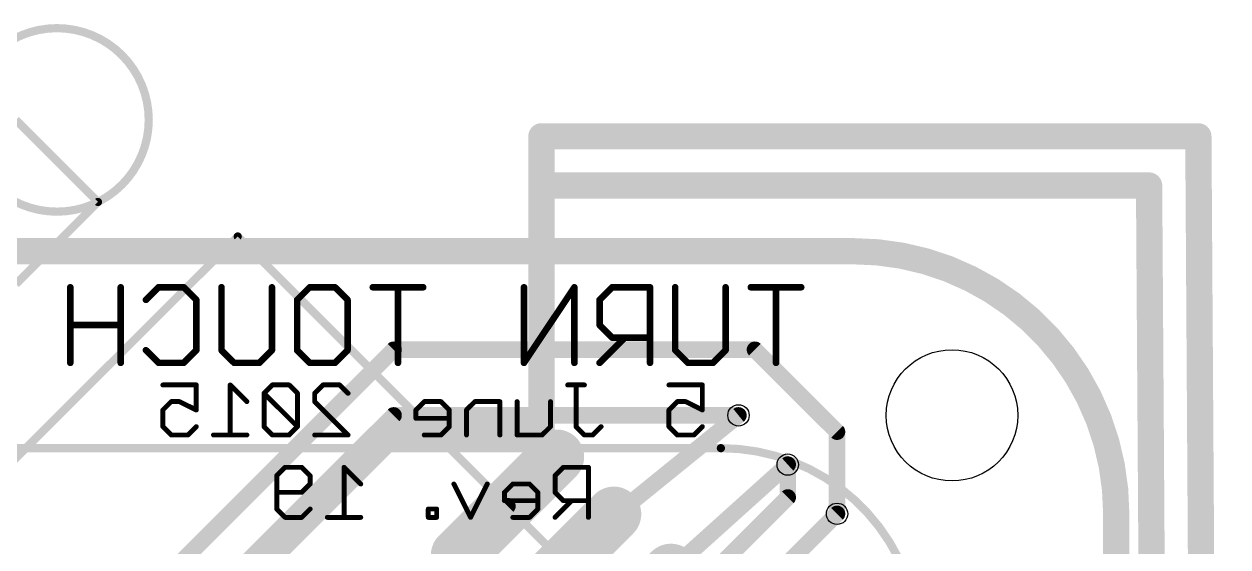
# Model space of a CAD drawing. Extents: x -0.14 to 1.59, y -0.14 to 1.59.
# Drawn here: x 0.785 to 1.518, y 1.27 to 1.588 of the extents above; entities that cross this region are included whole.
import ezdxf

# ---------------------------------------------------------------- set-up
doc = ezdxf.new("R2010")
doc.units = 0
for name, color, linetype in [('1', 14, 'CONTINUOUS'), ('16', 174, 'CONTINUOUS'), ('20', 178, 'CONTINUOUS'), ('21', 251, 'CONTINUOUS'), ('22', 251, 'CONTINUOUS'), ('26', 251, 'CONTINUOUS'), ('44', 251, 'CONTINUOUS')]:
    doc.layers.add(name, color=color, linetype=linetype)

# ---------------------------------------------------------------- blocks, each defined once
blk = doc.blocks.new('RECT136000X480000R100')
at = {"const_width": 0.016732}
blk.add_lwpolyline([(0.008366, -0.042323), (0.008366, 0.042323, 0.414214), (0, 0.050689), (0, 0.050689, 0.414214), (-0.008366, 0.042323), (-0.008366, -0.042323, 0.414214), (0, -0.050689), (0, -0.050689, 0.414214)], format="xyb", close=True, dxfattribs=at)
blk.add_solid([(-0.001, -0.043323), (0.001, -0.043323), (-0.001, 0.043323), (0.001, 0.043323)])

msp = doc.modelspace()

# ---------------------------------------------------------------- linework, layer by layer
at = {"layer": '1'}
for points, const_width in [([(1.1, 1.34), (1.1, 1.52)], 0.016), ([(1.1, 1.52), (1.5, 1.52)], 0.016), ([(1.5, 1.52), (1.51, -0.06)], 0.016), ([(1.114139, 1.264139), (1.22, 1.35)], 0.01), ([(0.84, 1.17), (1.01, 1.34)], 0.016), ([(1.01, 1.34), (1.1, 1.34)], 0.016), ([(1.148938, 1.228938), (1.25, 1.32)], 0.01), ([(1.03, 1.245385), (1.079341, 1.294725)], 0.01), ([(1.183736, 1.193736), (1.28, 1.29)], 0.01)]:
    msp.add_lwpolyline(points, dxfattribs=dict(at, const_width=const_width))
for points, const_width in [([(1.104, 1.52, 1), (1.096, 1.52)], 0.008), ([(1.1, 1.524, 1), (1.1, 1.516)], 0.008), ([(1.504, 1.520025, 1), (1.496, 1.519975)], 0.008), ([(1.5, 1.516, 1), (1.5, 1.524)], 0.008), ([(1.221575, 1.348058, 1), (1.218425, 1.351942)], 0.005), ([(1.01, 1.344, 1), (1.01, 1.336)], 0.008), ([(1.012828, 1.337172, 1), (1.007172, 1.342828)], 0.008), ([(1.096, 1.34, 1), (1.104, 1.34)], 0.008), ([(1.1, 1.336, 1), (1.1, 1.344)], 0.008), ([(1.251673, 1.318143, 1), (1.248327, 1.321857)], 0.005), ([(1.081108, 1.292958, 1), (1.077573, 1.296493)], 0.005), ([(1.281768, 1.288232, 1), (1.278232, 1.291768)], 0.005)]:
    msp.add_lwpolyline(points, format="xyb", dxfattribs=dict(at, const_width=const_width))
at = {"layer": '16'}
for points, const_width in [([(1.47, 1.49), (1.1, 1.49)], 0.016), ([(1.1, 1.49), (1.1, 1.35)], 0.016), ([(1.48, -0.03), (1.47, 1.49)], 0.016), ([(1.01, 1.39), (0.82, 1.2)], 0.01), ([(1.23, 1.39), (1.01, 1.39)], 0.01), ([(1.28, 1.34), (1.23, 1.39)], 0.01), ([(1.1, 1.35), (1.09, 1.34)], 0.016), ([(1.01, 1.35), (0.83, 1.17)], 0.01), ([(1.22, 1.35), (1.01, 1.35)], 0.01), ([(1.01, 1.34), (0.84, 1.17)], 0.016), ([(1.09, 1.34), (1.01, 1.34)], 0.016), ([(1.28, 1.29), (1.28, 1.34)], 0.01), ([(1.25, 1.32), (1.25, 1.3)], 0.01), ([(1.25, 1.3), (1.13, 1.18)], 0.01)]:
    msp.add_lwpolyline(points, dxfattribs=dict(at, const_width=const_width))
for points, const_width in [([(1.1, 1.494, 1), (1.1, 1.486)], 0.008), ([(1.104, 1.49, 1), (1.096, 1.49)], 0.008), ([(1.474, 1.490026, 1), (1.466, 1.489974)], 0.008), ([(1.47, 1.486, 1), (1.47, 1.494)], 0.008), ([(1.01, 1.3925, 1), (1.01, 1.3875)], 0.005), ([(1.011768, 1.388232, 1), (1.008232, 1.391768)], 0.005), ([(1.231768, 1.391768, 1), (1.228232, 1.388232)], 0.005), ([(1.23, 1.3875, 1), (1.23, 1.3925)], 0.005), ([(1.102828, 1.347172, 1), (1.097172, 1.352828)], 0.008), ([(1.01, 1.3525, 1), (1.01, 1.3475)], 0.005), ([(1.011768, 1.348232, 1), (1.008232, 1.351768)], 0.005), ([(1.096, 1.35, 1), (1.104, 1.35)], 0.008), ([(1.22, 1.3475, 1), (1.22, 1.3525)], 0.005), ([(1.01, 1.344, 1), (1.01, 1.336)], 0.008), ([(1.012828, 1.337172, 1), (1.007172, 1.342828)], 0.008), ([(1.087172, 1.342828, 1), (1.092828, 1.337172)], 0.008), ([(1.09, 1.336, 1), (1.09, 1.344)], 0.008), ([(1.2825, 1.34, 1), (1.2775, 1.34)], 0.005), ([(1.278232, 1.338232, 1), (1.281768, 1.341768)], 0.005), ([(1.2525, 1.32, 1), (1.2475, 1.32)], 0.005), ([(1.251768, 1.298232, 1), (1.248232, 1.301768)], 0.005), ([(1.2475, 1.3, 1), (1.2525, 1.3)], 0.005), ([(1.2775, 1.29, 1), (1.2825, 1.29)], 0.005)]:
    msp.add_lwpolyline(points, format="xyb", dxfattribs=dict(at, const_width=const_width))
at = {"layer": '20', "const_width": 0.016}
for points in [[(1.29, 1.45), (0.511811, 1.45)], [(1.45, 0.511811), (1.45, 1.29)]]:
    msp.add_lwpolyline(points, dxfattribs=at)
at = {"layer": '20'}
for points, const_width in [([(1.45, 1.29, 0.414214), (1.29, 1.45)], 0.016), ([(1.29, 1.454, 1), (1.29, 1.446)], 0.008), ([(1.29, 1.446, 1), (1.29, 1.454)], 0.008), ([(1.454, 1.29, 1), (1.446, 1.29)], 0.008), ([(1.446, 1.29, 1), (1.454, 1.29)], 0.008)]:
    msp.add_lwpolyline(points, format="xyb", dxfattribs=dict(at, const_width=const_width))
msp.add_circle((1.35, 1.35), 0.04, dxfattribs=at)
at = {"layer": '21', "const_width": 0.005}
for points in [[(0.579633, 1.123516), (0.915091, 1.458975)], [(0.915091, 1.458975), (1.418975, 0.955091)]]:
    msp.add_lwpolyline(points, dxfattribs=at)
at = {"layer": '21', "const_width": 0.0025}
for points in [[(0.915975, 1.459859, 1), (0.914208, 1.458091)], [(0.915975, 1.458091, 1), (0.914208, 1.459859)]]:
    msp.add_lwpolyline(points, format="xyb", dxfattribs=at)
at = {"layer": '22'}
for points, const_width in [([(0.805, 1.474098, 1), (0.805, 1.585902, 1), (0.805, 1.474098)], 0.005), ([(0.830884, 1.479116, 1), (0.829116, 1.480884)], 0.0025), ([(0.829116, 1.479116, 1), (0.830884, 1.480884)], 0.0025), ([(1.33, 1.209289, 0.414214), (1.209289, 1.33)], 0.005), ([(1.209289, 1.33125, 1), (1.209289, 1.32875)], 0.0025), ([(1.209289, 1.32875, 1), (1.209289, 1.33125)], 0.0025)]:
    msp.add_lwpolyline(points, format="xyb", dxfattribs=dict(at, const_width=const_width))
at = {"layer": '22', "const_width": 0.005}
for points in [[(0.78, 1.53), (0.83, 1.48)], [(0.83, 1.48), (0.78, 1.43)], [(1.209289, 1.33), (0.78, 1.33)]]:
    msp.add_lwpolyline(points, dxfattribs=at)
at = {"layer": '26'}
for points, const_width in [([(0.813151, 1.428039), (0.813151, 1.382)], 0.004), ([(0.843844, 1.382), (0.843844, 1.428039)], 0.004), ([(0.85919, 1.420366), (0.866863, 1.428039)], 0.004), ([(0.866863, 1.428039), (0.88221, 1.428039)], 0.004), ([(0.88221, 1.428039), (0.889883, 1.420366)], 0.004), ([(0.905229, 1.389673), (0.905229, 1.428039)], 0.004), ([(0.935922, 1.428039), (0.935922, 1.389673)], 0.004), ([(0.951268, 1.420366), (0.958942, 1.428039)], 0.004), ([(0.958942, 1.428039), (0.974288, 1.428039)], 0.004), ([(0.974288, 1.428039), (0.981961, 1.420366)], 0.004), ([(1.028, 1.428039), (0.997308, 1.428039)], 0.004), ([(1.012654, 1.382), (1.012654, 1.428039)], 0.004), ([(1.120079, 1.428039), (1.089386, 1.382)], 0.004), ([(1.089386, 1.382), (1.089386, 1.428039)], 0.004), ([(1.120079, 1.382), (1.120079, 1.428039)], 0.004), ([(1.143099, 1.428039), (1.135425, 1.420366)], 0.004), ([(1.166118, 1.428039), (1.143099, 1.428039)], 0.004), ([(1.166118, 1.382), (1.166118, 1.428039)], 0.004), ([(1.181465, 1.389673), (1.181465, 1.428039)], 0.004), ([(1.212157, 1.428039), (1.212157, 1.389673)], 0.004), ([(1.258197, 1.428039), (1.227504, 1.428039)], 0.004), ([(1.24285, 1.382), (1.24285, 1.428039)], 0.004), ([(0.889883, 1.420366), (0.889883, 1.389673)], 0.004), ([(0.951268, 1.389673), (0.951268, 1.420366)], 0.004), ([(0.981961, 1.420366), (0.981961, 1.389673)], 0.004), ([(1.135425, 1.420366), (1.135425, 1.40502)], 0.004), ([(0.843844, 1.40502), (0.813151, 1.40502)], 0.004), ([(1.135425, 1.40502), (1.143099, 1.397346)], 0.004), ([(1.150772, 1.397346), (1.135425, 1.382)], 0.004), ([(1.143099, 1.397346), (1.166118, 1.397346)], 0.004), ([(0.866863, 1.382), (0.85919, 1.389673)], 0.004), ([(0.889883, 1.389673), (0.88221, 1.382)], 0.004), ([(0.912902, 1.382), (0.905229, 1.389673)], 0.004), ([(0.935922, 1.389673), (0.928249, 1.382)], 0.004), ([(0.958942, 1.382), (0.951268, 1.389673)], 0.004), ([(0.981961, 1.389673), (0.974288, 1.382)], 0.004), ([(1.189138, 1.382), (1.181465, 1.389673)], 0.004), ([(1.212157, 1.389673), (1.204484, 1.382)], 0.004), ([(0.88221, 1.382), (0.866863, 1.382)], 0.004), ([(0.928249, 1.382), (0.912902, 1.382)], 0.004), ([(0.974288, 1.382), (0.958942, 1.382)], 0.004), ([(1.204484, 1.382), (1.189138, 1.382)], 0.004), ([(0.869511, 1.368526), (0.889838, 1.368526)], 0.003), ([(0.889838, 1.368526), (0.889838, 1.353281)], 0.003), ([(0.920652, 1.358362), (0.910488, 1.368526)], 0.003), ([(0.910488, 1.368526), (0.910488, 1.338035)], 0.003), ([(0.93622, 1.368526), (0.931139, 1.363444)], 0.003), ([(0.931139, 1.363444), (0.931139, 1.343117)], 0.003), ([(0.951466, 1.343117), (0.931139, 1.363444)], 0.003), ([(0.946384, 1.368526), (0.93622, 1.368526)], 0.003), ([(0.951466, 1.363444), (0.946384, 1.368526)], 0.003), ([(0.951466, 1.343117), (0.951466, 1.363444)], 0.003), ([(0.961952, 1.363444), (0.967034, 1.368526)], 0.003), ([(0.961952, 1.358362), (0.961952, 1.363444)], 0.003), ([(0.967034, 1.368526), (0.977198, 1.368526)], 0.003), ([(0.977198, 1.368526), (0.982279, 1.363444)], 0.003), ([(1.126185, 1.368526), (1.116021, 1.368526)], 0.003), ([(1.121103, 1.343117), (1.121103, 1.368526)], 0.003), ([(1.177648, 1.368526), (1.197976, 1.368526)], 0.003), ([(1.197976, 1.368526), (1.197976, 1.353281)], 0.003), ([(0.874593, 1.358362), (0.869511, 1.353281)], 0.003), ([(0.879675, 1.358362), (0.874593, 1.358362)], 0.003), ([(0.889838, 1.353281), (0.879675, 1.358362)], 0.003), ([(0.982279, 1.338035), (0.961952, 1.358362)], 0.003), ([(1.028662, 1.358362), (1.02358, 1.353281)], 0.003), ([(1.038825, 1.358362), (1.028662, 1.358362)], 0.003), ([(1.043907, 1.353281), (1.038825, 1.358362)], 0.003), ([(1.059475, 1.358362), (1.054394, 1.353281)], 0.003), ([(1.074721, 1.358362), (1.059475, 1.358362)], 0.003), ([(1.074721, 1.338035), (1.074721, 1.358362)], 0.003), ([(1.085207, 1.338035), (1.085207, 1.358362)], 0.003), ([(1.105534, 1.358362), (1.105534, 1.343117)], 0.003), ([(1.18273, 1.358362), (1.177648, 1.353281)], 0.003), ([(1.187812, 1.358362), (1.18273, 1.358362)], 0.003), ([(1.197976, 1.353281), (1.187812, 1.358362)], 0.003), ([(0.869511, 1.353281), (0.869511, 1.343117)], 0.003), ([(1.02358, 1.353281), (1.02358, 1.348199)], 0.003), ([(1.02358, 1.348199), (1.043907, 1.348199)], 0.003), ([(1.043907, 1.343117), (1.043907, 1.353281)], 0.003), ([(1.054394, 1.353281), (1.054394, 1.338035)], 0.003), ([(1.177648, 1.353281), (1.177648, 1.343117)], 0.003), ([(0.869511, 1.343117), (0.874593, 1.338035)], 0.003), ([(0.884757, 1.338035), (0.889838, 1.343117)], 0.003), ([(0.931139, 1.343117), (0.93622, 1.338035)], 0.003), ([(0.946384, 1.338035), (0.951466, 1.343117)], 0.003), ([(1.038825, 1.338035), (1.043907, 1.343117)], 0.003), ([(1.105534, 1.343117), (1.100453, 1.338035)], 0.003), ([(1.126185, 1.338035), (1.121103, 1.343117)], 0.003), ([(1.136348, 1.343117), (1.131266, 1.338035)], 0.003), ([(1.177648, 1.343117), (1.18273, 1.338035)], 0.003), ([(1.192894, 1.338035), (1.197976, 1.343117)], 0.003), ([(0.874593, 1.338035), (0.884757, 1.338035)], 0.003), ([(0.920652, 1.338035), (0.900325, 1.338035)], 0.003), ([(0.93622, 1.338035), (0.946384, 1.338035)], 0.003), ([(0.961952, 1.338035), (0.982279, 1.338035)], 0.003), ([(1.028662, 1.338035), (1.038825, 1.338035)], 0.003), ([(1.100453, 1.338035), (1.085207, 1.338035)], 0.003), ([(1.131266, 1.338035), (1.126185, 1.338035)], 0.003), ([(1.18273, 1.338035), (1.192894, 1.338035)], 0.003), ([(0.938842, 1.313247), (0.943924, 1.318329)], 0.003), ([(0.943924, 1.318329), (0.954087, 1.318329)], 0.003), ([(0.954087, 1.318329), (0.959169, 1.313247)], 0.003), ([(0.989983, 1.308166), (0.979819, 1.318329)], 0.003), ([(0.979819, 1.318329), (0.979819, 1.287839)], 0.003), ([(1.113399, 1.318329), (1.108318, 1.313247)], 0.003), ([(1.128645, 1.318329), (1.113399, 1.318329)], 0.003), ([(1.128645, 1.287839), (1.128645, 1.318329)], 0.003), ([(0.938842, 1.29292), (0.938842, 1.313247)], 0.003), ([(0.959169, 1.313247), (0.959169, 1.308166)], 0.003), ([(1.108318, 1.313247), (1.108318, 1.303084)], 0.003), ([(0.959169, 1.308166), (0.954087, 1.303084)], 0.003), ([(1.056854, 1.287839), (1.04669, 1.308166)], 0.003), ([(1.067017, 1.308166), (1.056854, 1.287839)], 0.003), ([(1.082586, 1.308166), (1.077504, 1.303084)], 0.003), ([(1.092749, 1.308166), (1.082586, 1.308166)], 0.003), ([(1.097831, 1.303084), (1.092749, 1.308166)], 0.003), ([(0.954087, 1.303084), (0.938842, 1.303084)], 0.003), ([(1.077504, 1.303084), (1.077504, 1.298002)], 0.003), ([(1.077504, 1.298002), (1.097831, 1.298002)], 0.003), ([(1.097831, 1.29292), (1.097831, 1.303084)], 0.003), ([(1.108318, 1.303084), (1.113399, 1.298002)], 0.003), ([(1.118481, 1.298002), (1.108318, 1.287839)], 0.003), ([(1.113399, 1.298002), (1.128645, 1.298002)], 0.003), ([(0.943924, 1.287839), (0.938842, 1.29292)], 0.003), ([(0.959169, 1.29292), (0.954087, 1.287839)], 0.003), ([(1.036203, 1.29292), (1.031122, 1.29292)], 0.003), ([(1.031122, 1.29292), (1.031122, 1.287839)], 0.003), ([(1.036203, 1.287839), (1.036203, 1.29292)], 0.003), ([(1.092749, 1.287839), (1.097831, 1.29292)], 0.003), ([(0.954087, 1.287839), (0.943924, 1.287839)], 0.003), ([(0.989983, 1.287839), (0.969656, 1.287839)], 0.003), ([(1.031122, 1.287839), (1.036203, 1.287839)], 0.003), ([(1.082586, 1.287839), (1.092749, 1.287839)], 0.003)]:
    msp.add_lwpolyline(points, dxfattribs=dict(at, const_width=const_width))
for points, const_width in [([(0.814151, 1.428039, 1), (0.812151, 1.428039)], 0.002), ([(0.844844, 1.428039, 1), (0.842844, 1.428039)], 0.002), ([(0.866863, 1.429039, 1), (0.866863, 1.427039)], 0.002), ([(0.86757, 1.427332, 1), (0.866156, 1.428746)], 0.002), ([(0.882917, 1.428746, 1), (0.881503, 1.427332)], 0.002), ([(0.88221, 1.427039, 1), (0.88221, 1.429039)], 0.002), ([(0.906229, 1.428039, 1), (0.904229, 1.428039)], 0.002), ([(0.936922, 1.428039, 1), (0.934922, 1.428039)], 0.002), ([(0.958942, 1.429039, 1), (0.958942, 1.427039)], 0.002), ([(0.959649, 1.427332, 1), (0.958235, 1.428746)], 0.002), ([(0.974995, 1.428746, 1), (0.973581, 1.427332)], 0.002), ([(0.974288, 1.427039, 1), (0.974288, 1.429039)], 0.002), ([(0.997308, 1.429039, 1), (0.997308, 1.427039)], 0.002), ([(1.013654, 1.428039, 1), (1.011654, 1.428039)], 0.002), ([(1.028, 1.427039, 1), (1.028, 1.429039)], 0.002), ([(1.090386, 1.428039, 1), (1.088386, 1.428039)], 0.002), ([(1.121079, 1.428039, 1), (1.119079, 1.428039)], 0.002), ([(1.120911, 1.427485, 1), (1.119247, 1.428594)], 0.002), ([(1.143099, 1.429039, 1), (1.143099, 1.427039)], 0.002), ([(1.143806, 1.427332, 1), (1.142392, 1.428746)], 0.002), ([(1.167118, 1.428039, 1), (1.165118, 1.428039)], 0.002), ([(1.166118, 1.427039, 1), (1.166118, 1.429039)], 0.002), ([(1.182465, 1.428039, 1), (1.180465, 1.428039)], 0.002), ([(1.213157, 1.428039, 1), (1.211157, 1.428039)], 0.002), ([(1.227504, 1.429039, 1), (1.227504, 1.427039)], 0.002), ([(1.24385, 1.428039, 1), (1.24185, 1.428039)], 0.002), ([(1.258197, 1.427039, 1), (1.258197, 1.429039)], 0.002), ([(0.858483, 1.421073, 1), (0.859897, 1.419659)], 0.002), ([(0.890883, 1.420366, 1), (0.888883, 1.420366)], 0.002), ([(0.889176, 1.419659, 1), (0.89059, 1.421073)], 0.002), ([(0.952268, 1.420366, 1), (0.950268, 1.420366)], 0.002), ([(0.950561, 1.421073, 1), (0.951976, 1.419659)], 0.002), ([(0.982961, 1.420366, 1), (0.980961, 1.420366)], 0.002), ([(0.981254, 1.419659, 1), (0.982668, 1.421073)], 0.002), ([(1.136425, 1.420366, 1), (1.134425, 1.420366)], 0.002), ([(1.134718, 1.421073, 1), (1.136133, 1.419659)], 0.002), ([(0.813151, 1.40602, 1), (0.813151, 1.40402)], 0.002), ([(0.843844, 1.40402, 1), (0.843844, 1.40602)], 0.002), ([(1.136133, 1.405727, 1), (1.134718, 1.404312)], 0.002), ([(1.134425, 1.40502, 1), (1.136425, 1.40502)], 0.002), ([(1.143099, 1.398346, 1), (1.143099, 1.396346)], 0.002), ([(1.142392, 1.396639, 1), (1.143806, 1.398053)], 0.002), ([(1.151479, 1.396639, 1), (1.150065, 1.398053)], 0.002), ([(1.166118, 1.396346, 1), (1.166118, 1.398346)], 0.002), ([(0.859897, 1.39038, 1), (0.858483, 1.388966)], 0.002), ([(0.888883, 1.389673, 1), (0.890883, 1.389673)], 0.002), ([(0.89059, 1.388966, 1), (0.889176, 1.39038)], 0.002), ([(0.905936, 1.39038, 1), (0.904522, 1.388966)], 0.002), ([(0.904229, 1.389673, 1), (0.906229, 1.389673)], 0.002), ([(0.934922, 1.389673, 1), (0.936922, 1.389673)], 0.002), ([(0.936629, 1.388966, 1), (0.935215, 1.39038)], 0.002), ([(0.951976, 1.39038, 1), (0.950561, 1.388966)], 0.002), ([(0.950268, 1.389673, 1), (0.952268, 1.389673)], 0.002), ([(0.980961, 1.389673, 1), (0.982961, 1.389673)], 0.002), ([(0.982668, 1.388966, 1), (0.981254, 1.39038)], 0.002), ([(1.182172, 1.39038, 1), (1.180758, 1.388966)], 0.002), ([(1.180465, 1.389673, 1), (1.182465, 1.389673)], 0.002), ([(1.211157, 1.389673, 1), (1.213157, 1.389673)], 0.002), ([(1.212865, 1.388966, 1), (1.21145, 1.39038)], 0.002), ([(0.812151, 1.382, 1), (0.814151, 1.382)], 0.002), ([(0.842844, 1.382, 1), (0.844844, 1.382)], 0.002), ([(0.866863, 1.383, 1), (0.866863, 1.381)], 0.002), ([(0.866156, 1.381293, 1), (0.86757, 1.382707)], 0.002), ([(0.881503, 1.382707, 1), (0.882917, 1.381293)], 0.002), ([(0.88221, 1.381, 1), (0.88221, 1.383)], 0.002), ([(0.912902, 1.383, 1), (0.912902, 1.381)], 0.002), ([(0.912195, 1.381293, 1), (0.91361, 1.382707)], 0.002), ([(0.927542, 1.382707, 1), (0.928956, 1.381293)], 0.002), ([(0.928249, 1.381, 1), (0.928249, 1.383)], 0.002), ([(0.958942, 1.383, 1), (0.958942, 1.381)], 0.002), ([(0.958235, 1.381293, 1), (0.959649, 1.382707)], 0.002), ([(0.973581, 1.382707, 1), (0.974995, 1.381293)], 0.002), ([(0.974288, 1.381, 1), (0.974288, 1.383)], 0.002), ([(1.011654, 1.382, 1), (1.013654, 1.382)], 0.002), ([(1.088554, 1.382555, 1), (1.090218, 1.381445)], 0.002), ([(1.088386, 1.382, 1), (1.090386, 1.382)], 0.002), ([(1.119079, 1.382, 1), (1.121079, 1.382)], 0.002), ([(1.134718, 1.382707, 1), (1.136133, 1.381293)], 0.002), ([(1.165118, 1.382, 1), (1.167118, 1.382)], 0.002), ([(1.189138, 1.383, 1), (1.189138, 1.381)], 0.002), ([(1.188431, 1.381293, 1), (1.189845, 1.382707)], 0.002), ([(1.203777, 1.382707, 1), (1.205191, 1.381293)], 0.002), ([(1.204484, 1.381, 1), (1.204484, 1.383)], 0.002), ([(1.24185, 1.382, 1), (1.24385, 1.382)], 0.002), ([(0.869511, 1.369276, 1), (0.869511, 1.367776)], 0.0015), ([(0.890588, 1.368526, 1), (0.889088, 1.368526)], 0.0015), ([(0.889838, 1.367776, 1), (0.889838, 1.369276)], 0.0015), ([(0.911238, 1.368526, 1), (0.909738, 1.368526)], 0.0015), ([(0.911019, 1.369056, 1), (0.909958, 1.367996)], 0.0015), ([(0.931669, 1.363975, 1), (0.930608, 1.362914)], 0.0015), ([(0.930608, 1.363975, 1), (0.931669, 1.362914)], 0.0015), ([(0.931889, 1.363444, 1), (0.930389, 1.363444)], 0.0015), ([(0.93622, 1.369276, 1), (0.93622, 1.367776)], 0.0015), ([(0.936751, 1.367996, 1), (0.93569, 1.369056)], 0.0015), ([(0.946914, 1.369056, 1), (0.945854, 1.367996)], 0.0015), ([(0.946384, 1.367776, 1), (0.946384, 1.369276)], 0.0015), ([(0.952216, 1.363444, 1), (0.950716, 1.363444)], 0.0015), ([(0.950935, 1.362914, 1), (0.951996, 1.363975)], 0.0015), ([(0.962702, 1.363444, 1), (0.961202, 1.363444)], 0.0015), ([(0.961422, 1.363975, 1), (0.962483, 1.362914)], 0.0015), ([(0.967034, 1.369276, 1), (0.967034, 1.367776)], 0.0015), ([(0.967565, 1.367996, 1), (0.966504, 1.369056)], 0.0015), ([(0.977728, 1.369056, 1), (0.976667, 1.367996)], 0.0015), ([(0.977198, 1.367776, 1), (0.977198, 1.369276)], 0.0015), ([(0.981749, 1.362914, 1), (0.98281, 1.363975)], 0.0015), ([(1.116021, 1.369276, 1), (1.116021, 1.367776)], 0.0015), ([(1.121853, 1.368526, 1), (1.120353, 1.368526)], 0.0015), ([(1.126185, 1.367776, 1), (1.126185, 1.369276)], 0.0015), ([(1.177648, 1.369276, 1), (1.177648, 1.367776)], 0.0015), ([(1.198726, 1.368526, 1), (1.197226, 1.368526)], 0.0015), ([(1.197976, 1.367776, 1), (1.197976, 1.369276)], 0.0015), ([(0.874593, 1.359112, 1), (0.874593, 1.357612)], 0.0015), ([(0.875123, 1.357832, 1), (0.874063, 1.358893)], 0.0015), ([(0.88001, 1.359033, 1), (0.879339, 1.357692)], 0.0015), ([(0.879675, 1.357612, 1), (0.879675, 1.359112)], 0.0015), ([(0.920122, 1.357832, 1), (0.921182, 1.358893)], 0.0015), ([(0.962483, 1.358893, 1), (0.961422, 1.357832)], 0.0015), ([(0.961202, 1.358362, 1), (0.962702, 1.358362)], 0.0015), ([(1.028662, 1.359112, 1), (1.028662, 1.357612)], 0.0015), ([(1.029192, 1.357832, 1), (1.028131, 1.358893)], 0.0015), ([(1.039356, 1.358893, 1), (1.038295, 1.357832)], 0.0015), ([(1.038825, 1.357612, 1), (1.038825, 1.359112)], 0.0015), ([(1.059475, 1.359112, 1), (1.059475, 1.357612)], 0.0015), ([(1.060006, 1.357832, 1), (1.058945, 1.358893)], 0.0015), ([(1.075471, 1.358362, 1), (1.073971, 1.358362)], 0.0015), ([(1.074721, 1.357612, 1), (1.074721, 1.359112)], 0.0015), ([(1.085957, 1.358362, 1), (1.084457, 1.358362)], 0.0015), ([(1.106284, 1.358362, 1), (1.104784, 1.358362)], 0.0015), ([(1.18273, 1.359112, 1), (1.18273, 1.357612)], 0.0015), ([(1.183261, 1.357832, 1), (1.1822, 1.358893)], 0.0015), ([(1.188147, 1.359033, 1), (1.187477, 1.357692)], 0.0015), ([(1.187812, 1.357612, 1), (1.187812, 1.359112)], 0.0015), ([(0.870261, 1.353281, 1), (0.868761, 1.353281)], 0.0015), ([(0.868981, 1.353811, 1), (0.870042, 1.35275)], 0.0015), ([(0.889088, 1.353281, 1), (0.890588, 1.353281)], 0.0015), ([(0.889503, 1.35261, 1), (0.890174, 1.353951)], 0.0015), ([(1.02433, 1.353281, 1), (1.02283, 1.353281)], 0.0015), ([(1.02305, 1.353811, 1), (1.02411, 1.35275)], 0.0015), ([(1.02358, 1.348949, 1), (1.02358, 1.347449)], 0.0015), ([(1.02283, 1.348199, 1), (1.02433, 1.348199)], 0.0015), ([(1.044657, 1.353281, 1), (1.043157, 1.353281)], 0.0015), ([(1.043377, 1.35275, 1), (1.044437, 1.353811)], 0.0015), ([(1.043907, 1.347449, 1), (1.043907, 1.348949)], 0.0015), ([(1.053863, 1.353811, 1), (1.054924, 1.35275)], 0.0015), ([(1.055144, 1.353281, 1), (1.053644, 1.353281)], 0.0015), ([(1.178398, 1.353281, 1), (1.176898, 1.353281)], 0.0015), ([(1.177118, 1.353811, 1), (1.178179, 1.35275)], 0.0015), ([(1.197226, 1.353281, 1), (1.198726, 1.353281)], 0.0015), ([(1.19764, 1.35261, 1), (1.198311, 1.353951)], 0.0015), ([(0.868761, 1.343117, 1), (0.870261, 1.343117)], 0.0015), ([(0.870042, 1.343647, 1), (0.868981, 1.342587)], 0.0015), ([(0.890369, 1.342587, 1), (0.889308, 1.343647)], 0.0015), ([(0.931669, 1.343647, 1), (0.930608, 1.342587)], 0.0015), ([(0.930389, 1.343117, 1), (0.931889, 1.343117)], 0.0015), ([(0.950716, 1.343117, 1), (0.952216, 1.343117)], 0.0015), ([(0.951996, 1.342587, 1), (0.950935, 1.343647)], 0.0015), ([(0.950935, 1.342587, 1), (0.951996, 1.343647)], 0.0015), ([(1.043157, 1.343117, 1), (1.044657, 1.343117)], 0.0015), ([(1.044437, 1.342587, 1), (1.043377, 1.343647)], 0.0015), ([(1.104784, 1.343117, 1), (1.106284, 1.343117)], 0.0015), ([(1.106065, 1.342587, 1), (1.105004, 1.343647)], 0.0015), ([(1.121633, 1.343647, 1), (1.120573, 1.342587)], 0.0015), ([(1.120353, 1.343117, 1), (1.121853, 1.343117)], 0.0015), ([(1.136878, 1.342587, 1), (1.135818, 1.343647)], 0.0015), ([(1.176898, 1.343117, 1), (1.178398, 1.343117)], 0.0015), ([(1.178179, 1.343647, 1), (1.177118, 1.342587)], 0.0015), ([(1.198506, 1.342587, 1), (1.197445, 1.343647)], 0.0015), ([(0.874593, 1.338785, 1), (0.874593, 1.337285)], 0.0015), ([(0.874063, 1.337505, 1), (0.875123, 1.338566)], 0.0015), ([(0.884226, 1.338566, 1), (0.885287, 1.337505)], 0.0015), ([(0.884757, 1.337285, 1), (0.884757, 1.338785)], 0.0015), ([(0.900325, 1.338785, 1), (0.900325, 1.337285)], 0.0015), ([(0.909738, 1.338035, 1), (0.911238, 1.338035)], 0.0015), ([(0.920652, 1.337285, 1), (0.920652, 1.338785)], 0.0015), ([(0.93622, 1.338785, 1), (0.93622, 1.337285)], 0.0015), ([(0.93569, 1.337505, 1), (0.936751, 1.338566)], 0.0015), ([(0.945854, 1.338566, 1), (0.946914, 1.337505)], 0.0015), ([(0.946384, 1.337285, 1), (0.946384, 1.338785)], 0.0015), ([(0.961952, 1.338785, 1), (0.961952, 1.337285)], 0.0015), ([(0.981749, 1.337505, 1), (0.98281, 1.338566)], 0.0015), ([(0.982279, 1.337285, 1), (0.982279, 1.338785)], 0.0015), ([(1.028662, 1.338785, 1), (1.028662, 1.337285)], 0.0015), ([(1.038295, 1.338566, 1), (1.039356, 1.337505)], 0.0015), ([(1.038825, 1.337285, 1), (1.038825, 1.338785)], 0.0015), ([(1.053644, 1.338035, 1), (1.055144, 1.338035)], 0.0015), ([(1.073971, 1.338035, 1), (1.075471, 1.338035)], 0.0015), ([(1.085207, 1.338785, 1), (1.085207, 1.337285)], 0.0015), ([(1.084457, 1.338035, 1), (1.085957, 1.338035)], 0.0015), ([(1.099922, 1.338566, 1), (1.100983, 1.337505)], 0.0015), ([(1.100453, 1.337285, 1), (1.100453, 1.338785)], 0.0015), ([(1.126185, 1.338785, 1), (1.126185, 1.337285)], 0.0015), ([(1.125654, 1.337505, 1), (1.126715, 1.338566)], 0.0015), ([(1.130736, 1.338566, 1), (1.131797, 1.337505)], 0.0015), ([(1.131266, 1.337285, 1), (1.131266, 1.338785)], 0.0015), ([(1.18273, 1.338785, 1), (1.18273, 1.337285)], 0.0015), ([(1.1822, 1.337505, 1), (1.183261, 1.338566)], 0.0015), ([(1.192363, 1.338566, 1), (1.193424, 1.337505)], 0.0015), ([(1.192894, 1.337285, 1), (1.192894, 1.338785)], 0.0015), ([(0.943924, 1.319079, 1), (0.943924, 1.317579)], 0.0015), ([(0.944454, 1.317799, 1), (0.943394, 1.318859)], 0.0015), ([(0.954618, 1.318859, 1), (0.953557, 1.317799)], 0.0015), ([(0.954087, 1.317579, 1), (0.954087, 1.319079)], 0.0015), ([(0.980569, 1.318329, 1), (0.979069, 1.318329)], 0.0015), ([(0.98035, 1.318859, 1), (0.979289, 1.317799)], 0.0015), ([(1.113399, 1.319079, 1), (1.113399, 1.317579)], 0.0015), ([(1.11393, 1.317799, 1), (1.112869, 1.318859)], 0.0015), ([(1.129395, 1.318329, 1), (1.127895, 1.318329)], 0.0015), ([(1.128645, 1.317579, 1), (1.128645, 1.319079)], 0.0015), ([(0.939592, 1.313247, 1), (0.938092, 1.313247)], 0.0015), ([(0.938312, 1.313778, 1), (0.939372, 1.312717)], 0.0015), ([(0.959919, 1.313247, 1), (0.958419, 1.313247)], 0.0015), ([(0.958639, 1.312717, 1), (0.959699, 1.313778)], 0.0015), ([(1.107787, 1.313778, 1), (1.108848, 1.312717)], 0.0015), ([(1.109068, 1.313247, 1), (1.107568, 1.313247)], 0.0015), ([(0.958419, 1.308166, 1), (0.959919, 1.308166)], 0.0015), ([(0.9597, 1.307635, 1), (0.958639, 1.308696)], 0.0015), ([(0.989453, 1.307635, 1), (0.990513, 1.308696)], 0.0015), ([(1.047361, 1.308501, 1), (1.046019, 1.30783)], 0.0015), ([(1.067688, 1.30783, 1), (1.066346, 1.308501)], 0.0015), ([(1.082586, 1.308916, 1), (1.082586, 1.307416)], 0.0015), ([(1.083116, 1.307635, 1), (1.082055, 1.308696)], 0.0015), ([(1.09328, 1.308696, 1), (1.092219, 1.307635)], 0.0015), ([(1.092749, 1.307416, 1), (1.092749, 1.308916)], 0.0015), ([(0.938842, 1.303834, 1), (0.938842, 1.302334)], 0.0015), ([(0.953557, 1.303614, 1), (0.954618, 1.302553)], 0.0015), ([(0.954087, 1.302334, 1), (0.954087, 1.303834)], 0.0015), ([(1.078254, 1.303084, 1), (1.076754, 1.303084)], 0.0015), ([(1.076974, 1.303614, 1), (1.078034, 1.302553)], 0.0015), ([(1.077504, 1.298752, 1), (1.077504, 1.297252)], 0.0015), ([(1.076754, 1.298002, 1), (1.078254, 1.298002)], 0.0015), ([(1.098581, 1.303084, 1), (1.097081, 1.303084)], 0.0015), ([(1.097301, 1.302553, 1), (1.098361, 1.303614)], 0.0015), ([(1.097831, 1.297252, 1), (1.097831, 1.298752)], 0.0015), ([(1.108848, 1.303614, 1), (1.107787, 1.302553)], 0.0015), ([(1.107568, 1.303084, 1), (1.109068, 1.303084)], 0.0015), ([(1.113399, 1.298752, 1), (1.113399, 1.297252)], 0.0015), ([(1.112869, 1.297472, 1), (1.11393, 1.298532)], 0.0015), ([(1.119012, 1.297472, 1), (1.117951, 1.298532)], 0.0015), ([(1.128645, 1.297252, 1), (1.128645, 1.298752)], 0.0015), ([(0.939372, 1.293451, 1), (0.938312, 1.29239)], 0.0015), ([(0.938092, 1.29292, 1), (0.939592, 1.29292)], 0.0015), ([(0.959699, 1.29239, 1), (0.958639, 1.293451)], 0.0015), ([(1.031122, 1.29367, 1), (1.031122, 1.29217)], 0.0015), ([(1.031872, 1.29292, 1), (1.030372, 1.29292)], 0.0015), ([(1.036953, 1.29292, 1), (1.035453, 1.29292)], 0.0015), ([(1.036203, 1.29217, 1), (1.036203, 1.29367)], 0.0015), ([(1.097081, 1.29292, 1), (1.098581, 1.29292)], 0.0015), ([(1.098361, 1.29239, 1), (1.097301, 1.293451)], 0.0015), ([(0.943924, 1.288589, 1), (0.943924, 1.287089)], 0.0015), ([(0.943394, 1.287308, 1), (0.944454, 1.288369)], 0.0015), ([(0.953557, 1.288369, 1), (0.954618, 1.287308)], 0.0015), ([(0.954087, 1.287089, 1), (0.954087, 1.288589)], 0.0015), ([(0.969656, 1.288589, 1), (0.969656, 1.287089)], 0.0015), ([(0.979069, 1.287839, 1), (0.980569, 1.287839)], 0.0015), ([(0.989983, 1.287089, 1), (0.989983, 1.288589)], 0.0015), ([(1.031122, 1.288589, 1), (1.031122, 1.287089)], 0.0015), ([(1.030372, 1.287839, 1), (1.031872, 1.287839)], 0.0015), ([(1.035453, 1.287839, 1), (1.036953, 1.287839)], 0.0015), ([(1.036203, 1.287089, 1), (1.036203, 1.288589)], 0.0015), ([(1.056183, 1.288174, 1), (1.057525, 1.287503)], 0.0015), ([(1.056183, 1.287503, 1), (1.057525, 1.288174)], 0.0015), ([(1.082586, 1.288589, 1), (1.082586, 1.287089)], 0.0015), ([(1.092219, 1.288369, 1), (1.09328, 1.287308)], 0.0015), ([(1.092749, 1.287089, 1), (1.092749, 1.288589)], 0.0015), ([(1.107787, 1.288369, 1), (1.108848, 1.287308)], 0.0015), ([(1.127895, 1.287839, 1), (1.129395, 1.287839)], 0.0015)]:
    msp.add_lwpolyline(points, format="xyb", dxfattribs=dict(at, const_width=const_width))
at = {"layer": '44'}
for centre in [(1.22, 1.35), (1.25, 1.32), (1.28, 1.29)]:
    msp.add_circle(centre, 0.0065, dxfattribs=at)

# ---------------------------------------------------------------- block references
at = {"layer": '1', "rotation": 135}
for p in [(1.079341, 1.294725), (1.114139, 1.259927), (1.148938, 1.225128)]:
    msp.add_blockref('RECT136000X480000R100', p, dxfattribs=at)

doc.saveas('drawing.dxf')
